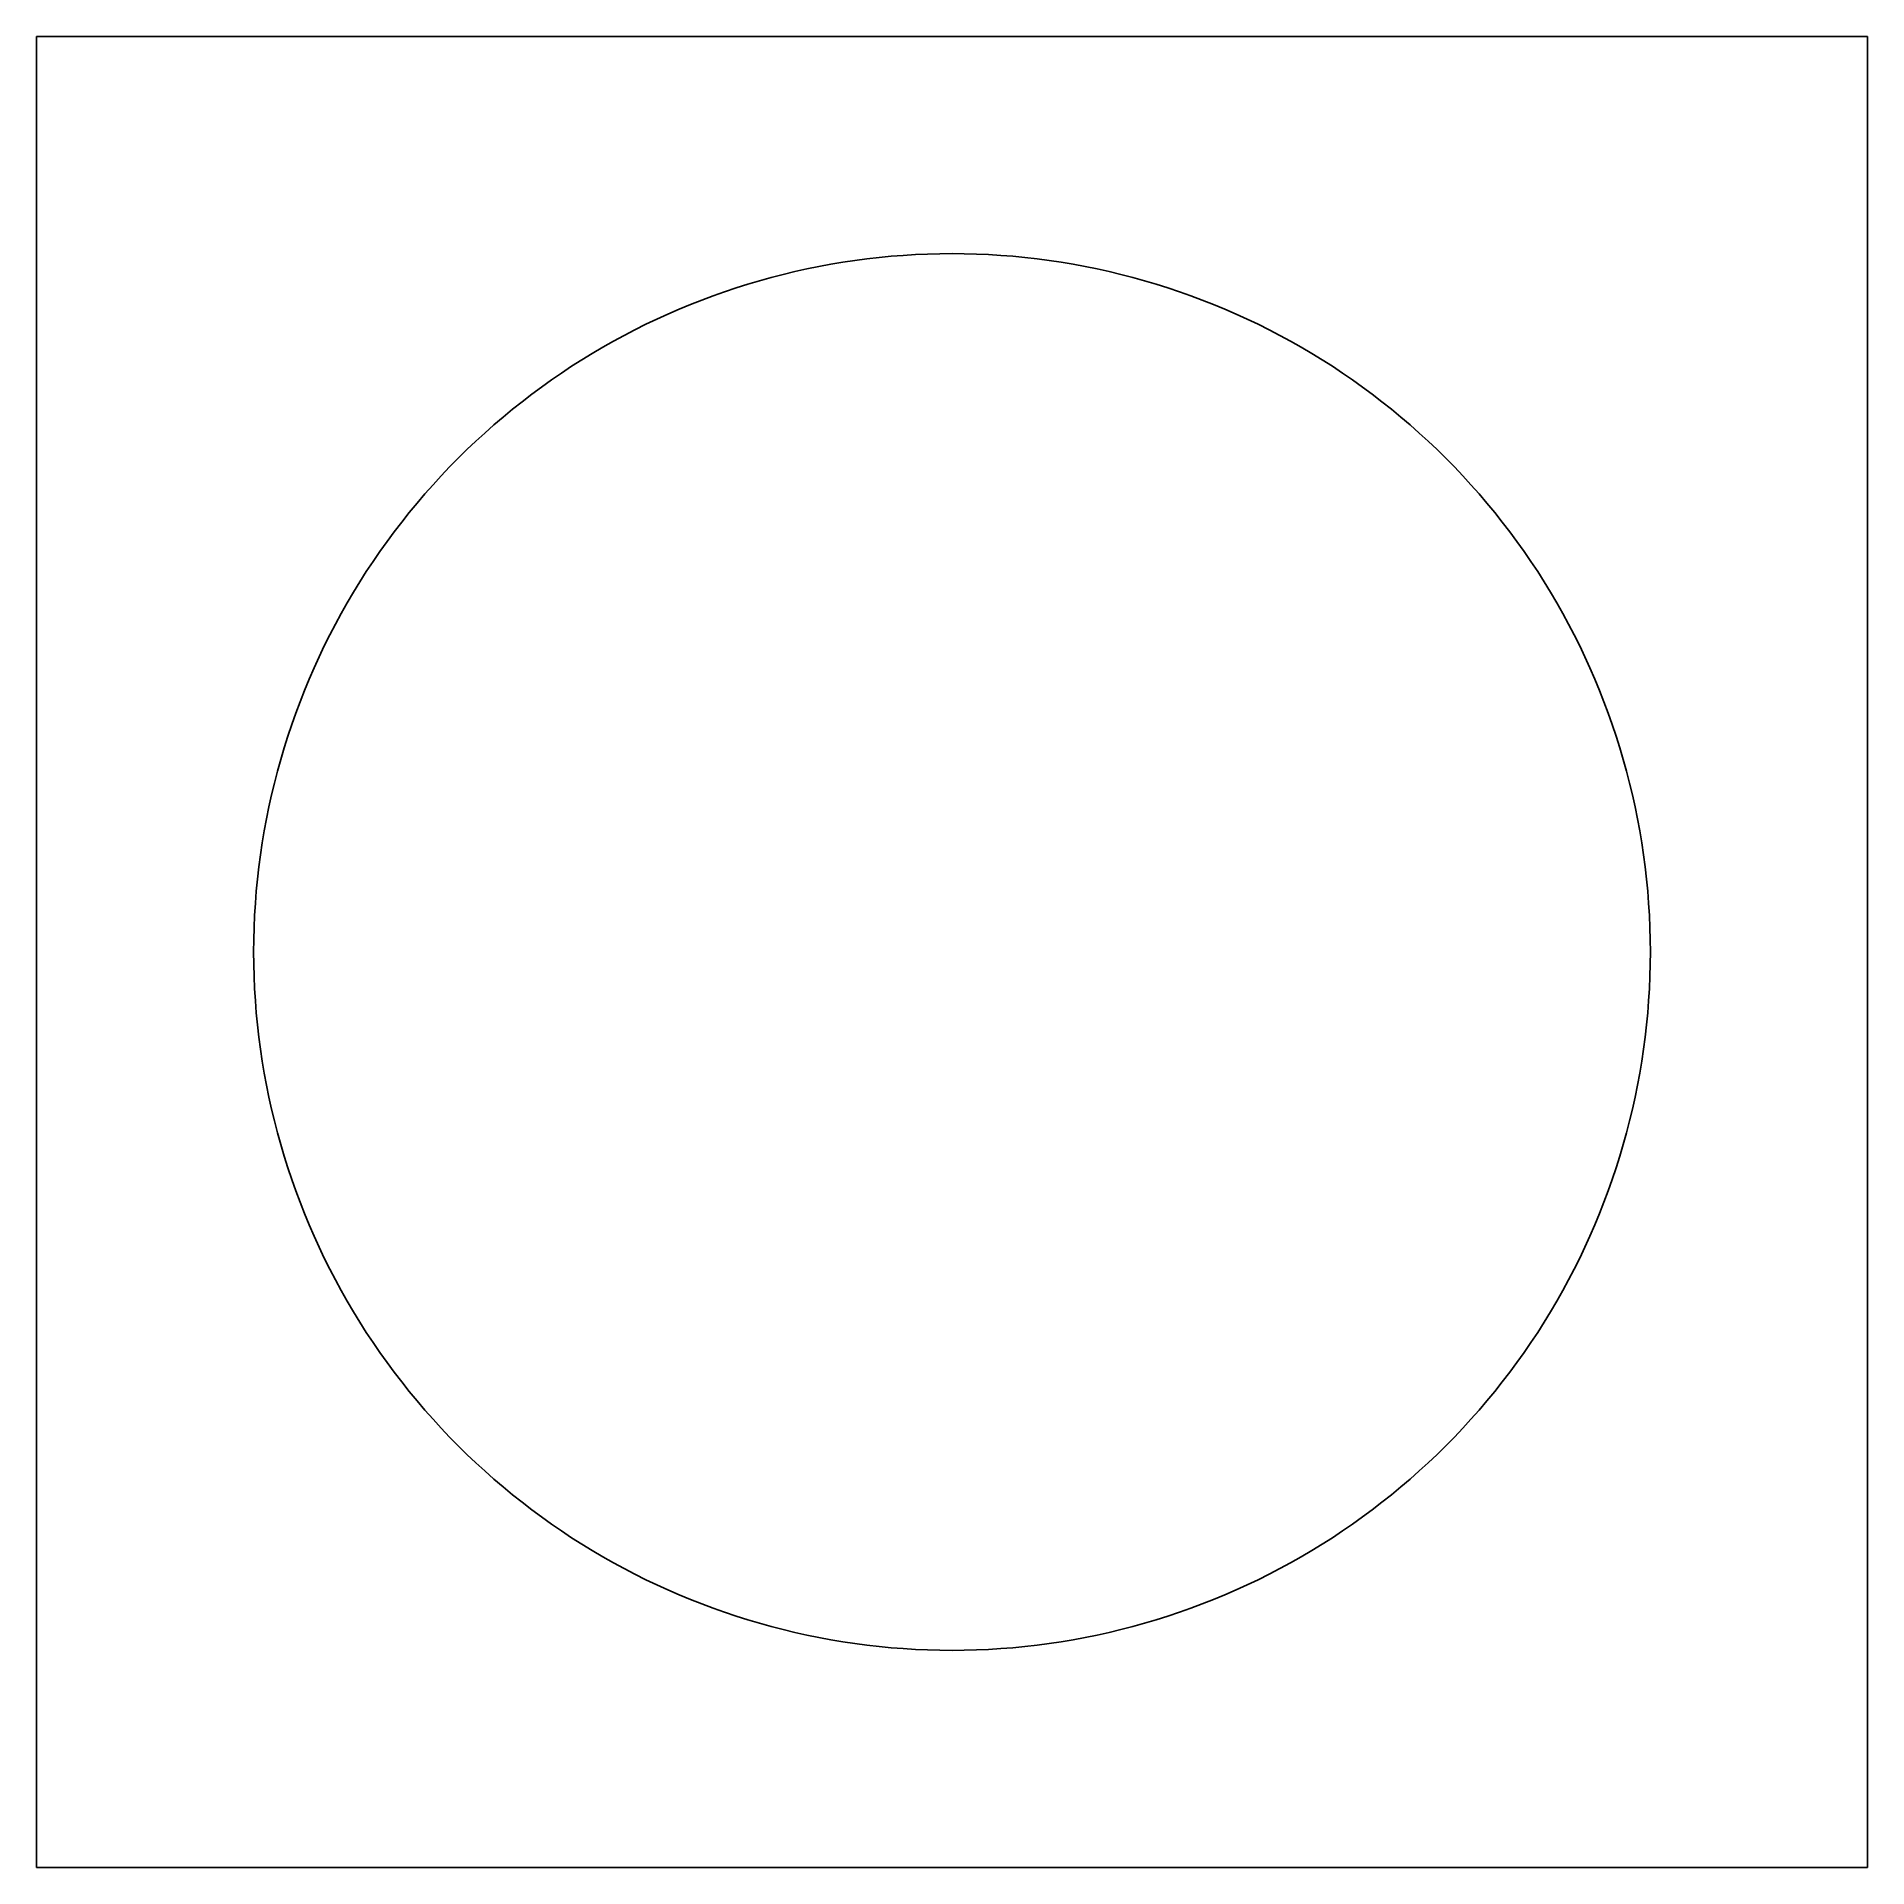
# Model space of a CAD drawing. Header units: metres. Extents: x 0 to 85.2, y 0 to 85.2.
import ezdxf

# ---------------------------------------------------------------- set-up
doc = ezdxf.new("R2010")
doc.units = ezdxf.units.M

msp = doc.modelspace()

# ---------------------------------------------------------------- linework, layer by layer
for p, q in [((85.2, 85.2), (0, 85.2)), ((0, 85.2), (0, 0)), ((85.2, 0), (85.2, 85.2)), ((39.2028, 74.922), (39.7674, 74.9763)), ((39.7674, 74.9763), (40.3329, 75.0208)), ((40.3329, 75.0208), (40.8991, 75.0555)), ((40.8991, 75.0555), (41.4658, 75.0802)), ((41.4658, 75.0802), (42.0328, 75.095)), ((42.0328, 75.095), (42.6, 75.1)), ((42.6, 75.1), (43.1672, 75.095)), ((43.1672, 75.095), (43.7342, 75.0802)), ((43.7342, 75.0802), (44.3009, 75.0555)), ((44.3009, 75.0555), (44.8671, 75.0208)), ((44.8671, 75.0208), (45.4326, 74.9763)), ((45.4326, 74.9763), (45.9972, 74.922)), ((34.1884, 73.9926), (34.7375, 74.1346)), ((34.7375, 74.1346), (35.2891, 74.267)), ((35.2891, 74.267), (35.8429, 74.3898)), ((35.8429, 74.3898), (36.3987, 74.5029)), ((36.3987, 74.5029), (36.9564, 74.6062)), ((36.9564, 74.6062), (37.5159, 74.6999)), ((37.5159, 74.6999), (38.0769, 74.7837)), ((38.0769, 74.7837), (38.6392, 74.8577)), ((38.6392, 74.8577), (39.2028, 74.922)), ((45.9972, 74.922), (46.5607, 74.8577)), ((46.5607, 74.8577), (47.1231, 74.7837)), ((47.1231, 74.7837), (47.6841, 74.6999)), ((47.6841, 74.6999), (48.2436, 74.6062)), ((48.2436, 74.6062), (48.8013, 74.5029)), ((48.8013, 74.5029), (49.3571, 74.3898)), ((49.3571, 74.3898), (49.9109, 74.267)), ((49.9109, 74.267), (50.4624, 74.1346)), ((50.4624, 74.1346), (51.0116, 73.9926)), ((31.4843, 73.14), (32.019, 73.3293)), ((32.019, 73.3293), (32.5569, 73.5093)), ((32.5569, 73.5093), (33.0979, 73.6799)), ((33.0979, 73.6799), (33.6418, 73.841)), ((33.6418, 73.841), (34.1884, 73.9926)), ((51.0116, 73.9926), (51.5582, 73.841)), ((51.5582, 73.841), (52.1021, 73.6799)), ((52.1021, 73.6799), (52.6431, 73.5093)), ((52.6431, 73.5093), (53.181, 73.3293)), ((53.181, 73.3293), (53.7157, 73.14)), ((29.3811, 72.2902), (29.9012, 72.5164)), ((29.9012, 72.5164), (30.4253, 72.7335)), ((30.4253, 72.7335), (30.953, 72.9414)), ((30.953, 72.9414), (31.4843, 73.14)), ((53.7157, 73.14), (54.2469, 72.9414)), ((54.2469, 72.9414), (54.7747, 72.7335)), ((54.7747, 72.7335), (55.2988, 72.5164)), ((55.2988, 72.5164), (55.8189, 72.2902)), ((27.8453, 71.5577), (28.3529, 71.8108)), ((28.3529, 71.8108), (28.8649, 72.055)), ((28.8649, 72.055), (29.3811, 72.2902)), ((55.8189, 72.2902), (56.3351, 72.055)), ((56.3351, 72.055), (56.8471, 71.8108)), ((56.8471, 71.8108), (57.3547, 71.5577)), ((25.8613, 70.4579), (26.35, 70.7458)), ((26.35, 70.7458), (26.8437, 71.0251)), ((26.8437, 71.0251), (27.3422, 71.2958)), ((27.3422, 71.2958), (27.8453, 71.5577)), ((57.3547, 71.5577), (57.8578, 71.2958)), ((57.8578, 71.2958), (58.3563, 71.0251)), ((58.3563, 71.0251), (58.85, 70.7458)), ((58.85, 70.7458), (59.3387, 70.4579)), ((24.8992, 69.8568), (25.3776, 70.1616)), ((25.3776, 70.1616), (25.8613, 70.4579)), ((59.3387, 70.4579), (59.8224, 70.1616)), ((59.8224, 70.1616), (60.3008, 69.8568)), ((23.497, 68.8931), (23.9588, 69.2224)), ((23.9588, 69.2224), (24.4262, 69.5437)), ((24.4262, 69.5437), (24.8992, 69.8568)), ((60.3008, 69.8568), (60.7738, 69.5437)), ((60.7738, 69.5437), (61.2412, 69.2224)), ((61.2412, 69.2224), (61.703, 68.8931)), ((22.1471, 67.8572), (22.591, 68.2103)), ((22.591, 68.2103), (23.041, 68.5556)), ((23.041, 68.5556), (23.497, 68.8931)), ((61.703, 68.8931), (62.159, 68.5556)), ((62.159, 68.5556), (62.609, 68.2103)), ((62.609, 68.2103), (63.0529, 67.8572)), ((21.2781, 67.1281), (21.7094, 67.4964)), ((21.7094, 67.4964), (22.1471, 67.8572)), ((63.0529, 67.8572), (63.4906, 67.4964)), ((63.4906, 67.4964), (63.9219, 67.1281)), ((20.435, 66.369), (20.8532, 66.7522)), ((20.8532, 66.7522), (21.2781, 67.1281)), ((63.9219, 67.1281), (64.3467, 66.7522)), ((64.3467, 66.7522), (64.7649, 66.369)), ((19.619, 65.581), (20.0236, 65.9785)), ((20.0236, 65.9785), (20.435, 66.369)), ((64.7649, 66.369), (65.1764, 65.9785)), ((65.1764, 65.9785), (65.581, 65.581)), ((18.4478, 64.3467), (18.831, 64.7649)), ((18.831, 64.7649), (19.2215, 65.1764)), ((19.2215, 65.1764), (19.619, 65.581)), ((65.581, 65.581), (65.9785, 65.1764)), ((65.9785, 65.1764), (66.369, 64.7649)), ((66.369, 64.7649), (66.7522, 64.3467)), ((17.7036, 63.4906), (18.0719, 63.9219)), ((18.0719, 63.9219), (18.4478, 64.3467)), ((66.7522, 64.3467), (67.1281, 63.9219)), ((67.1281, 63.9219), (67.4964, 63.4906)), ((16.9896, 62.609), (17.3427, 63.0529)), ((17.3427, 63.0529), (17.7036, 63.4906)), ((67.4964, 63.4906), (67.8572, 63.0529)), ((67.8572, 63.0529), (68.2103, 62.609)), ((16.6443, 62.159), (16.9896, 62.609)), ((68.2103, 62.609), (68.5556, 62.159)), ((15.9776, 61.2412), (16.3069, 61.703)), ((16.3069, 61.703), (16.6443, 62.159)), ((68.5556, 62.159), (68.8931, 61.703)), ((68.8931, 61.703), (69.2224, 61.2412)), ((15.3432, 60.3008), (15.6563, 60.7738)), ((15.6563, 60.7738), (15.9776, 61.2412)), ((69.2224, 61.2412), (69.5437, 60.7738)), ((69.5437, 60.7738), (69.8568, 60.3008)), ((14.7421, 59.3387), (15.0384, 59.8224)), ((15.0384, 59.8224), (15.3432, 60.3008)), ((69.8568, 60.3008), (70.1616, 59.8224)), ((70.1616, 59.8224), (70.4579, 59.3387)), ((14.1749, 58.3563), (14.4542, 58.85)), ((14.4542, 58.85), (14.7421, 59.3387)), ((70.4579, 59.3387), (70.7458, 58.85)), ((70.7458, 58.85), (71.0251, 58.3563)), ((13.9042, 57.8578), (14.1749, 58.3563)), ((71.0251, 58.3563), (71.2958, 57.8578)), ((13.3892, 56.8471), (13.6423, 57.3547)), ((13.6423, 57.3547), (13.9042, 57.8578)), ((71.2958, 57.8578), (71.5577, 57.3547)), ((71.5577, 57.3547), (71.8108, 56.8471)), ((12.9098, 55.8189), (13.145, 56.3351)), ((13.145, 56.3351), (13.3892, 56.8471)), ((71.8108, 56.8471), (72.055, 56.3351)), ((72.055, 56.3351), (72.2902, 55.8189)), ((12.6836, 55.2988), (12.9098, 55.8189)), ((72.2902, 55.8189), (72.5164, 55.2988)), ((12.2586, 54.2469), (12.4665, 54.7747)), ((12.4665, 54.7747), (12.6836, 55.2988)), ((72.5164, 55.2988), (72.7335, 54.7747)), ((72.7335, 54.7747), (72.9414, 54.2469)), ((11.8706, 53.181), (12.06, 53.7157)), ((12.06, 53.7157), (12.2586, 54.2469)), ((72.9414, 54.2469), (73.14, 53.7157)), ((73.14, 53.7157), (73.3293, 53.181)), ((11.6907, 52.6431), (11.8706, 53.181)), ((73.3293, 53.181), (73.5093, 52.6431)), ((11.359, 51.5582), (11.5201, 52.1021)), ((11.5201, 52.1021), (11.6907, 52.6431)), ((73.5093, 52.6431), (73.6799, 52.1021)), ((73.6799, 52.1021), (73.841, 51.5582)), ((11.2074, 51.0116), (11.359, 51.5582)), ((73.841, 51.5582), (73.9926, 51.0116)), ((10.933, 49.9109), (11.0654, 50.4624)), ((11.0654, 50.4624), (11.2074, 51.0116)), ((73.9926, 51.0116), (74.1346, 50.4624)), ((74.1346, 50.4624), (74.267, 49.9109)), ((10.8102, 49.3571), (10.933, 49.9109)), ((74.267, 49.9109), (74.3898, 49.3571)), ((10.5937, 48.2436), (10.6971, 48.8013)), ((10.6971, 48.8013), (10.8102, 49.3571)), ((74.3898, 49.3571), (74.5029, 48.8013)), ((74.5029, 48.8013), (74.6062, 48.2436)), ((10.5001, 47.6841), (10.5937, 48.2436)), ((74.6062, 48.2436), (74.6999, 47.6841)), ((10.3422, 46.5607), (10.4163, 47.1231)), ((10.4163, 47.1231), (10.5001, 47.6841)), ((74.6999, 47.6841), (74.7837, 47.1231)), ((74.7837, 47.1231), (74.8577, 46.5607)), ((10.278, 45.9972), (10.3422, 46.5607)), ((74.8577, 46.5607), (74.922, 45.9972)), ((10.1792, 44.8671), (10.2237, 45.4326)), ((10.2237, 45.4326), (10.278, 45.9972)), ((74.922, 45.9972), (74.9763, 45.4326)), ((74.9763, 45.4326), (75.0208, 44.8671)), ((10.1445, 44.3009), (10.1792, 44.8671)), ((75.0208, 44.8671), (75.0555, 44.3009)), ((10.1049, 43.1672), (10.1198, 43.7342)), ((10.1198, 43.7342), (10.1445, 44.3009)), ((75.0555, 44.3009), (75.0802, 43.7342)), ((75.0802, 43.7342), (75.095, 43.1672)), ((10.1, 42.6), (10.1049, 43.1672)), ((10.1049, 42.0328), (10.1, 42.6)), ((75.095, 43.1672), (75.1, 42.6)), ((75.1, 42.6), (75.095, 42.0328)), ((10.1198, 41.4658), (10.1049, 42.0328)), ((75.095, 42.0328), (75.0802, 41.4658)), ((10.1445, 40.8991), (10.1198, 41.4658)), ((10.1792, 40.3329), (10.1445, 40.8991)), ((75.0555, 40.8991), (75.0208, 40.3329)), ((75.0802, 41.4658), (75.0555, 40.8991)), ((10.2237, 39.7674), (10.1792, 40.3329)), ((75.0208, 40.3329), (74.9763, 39.7674)), ((10.278, 39.2028), (10.2237, 39.7674)), ((10.3422, 38.6392), (10.278, 39.2028)), ((74.922, 39.2028), (74.8577, 38.6392)), ((74.9763, 39.7674), (74.922, 39.2028)), ((10.4163, 38.0769), (10.3422, 38.6392)), ((74.8577, 38.6392), (74.7837, 38.0769)), ((10.5001, 37.5159), (10.4163, 38.0769)), ((10.5937, 36.9564), (10.5001, 37.5159)), ((74.6999, 37.5159), (74.6062, 36.9564)), ((74.7837, 38.0769), (74.6999, 37.5159)), ((10.6971, 36.3987), (10.5937, 36.9564)), ((74.6062, 36.9564), (74.5029, 36.3987)), ((10.8102, 35.8429), (10.6971, 36.3987)), ((10.933, 35.2891), (10.8102, 35.8429)), ((74.3898, 35.8429), (74.267, 35.2891)), ((74.5029, 36.3987), (74.3898, 35.8429)), ((11.0654, 34.7375), (10.933, 35.2891)), ((74.267, 35.2891), (74.1346, 34.7375)), ((11.2074, 34.1884), (11.0654, 34.7375)), ((11.359, 33.6418), (11.2074, 34.1884)), ((73.9926, 34.1884), (73.841, 33.6418)), ((74.1346, 34.7375), (73.9926, 34.1884)), ((11.5201, 33.0979), (11.359, 33.6418)), ((73.841, 33.6418), (73.6799, 33.0979)), ((11.6907, 32.5569), (11.5201, 33.0979)), ((11.8706, 32.019), (11.6907, 32.5569)), ((73.5093, 32.5569), (73.3293, 32.019)), ((73.6799, 33.0979), (73.5093, 32.5569)), ((12.06, 31.4843), (11.8706, 32.019)), ((73.3293, 32.019), (73.14, 31.4843)), ((12.2586, 30.953), (12.06, 31.4843)), ((12.4665, 30.4253), (12.2586, 30.953)), ((72.9414, 30.953), (72.7335, 30.4253)), ((73.14, 31.4843), (72.9414, 30.953)), ((12.6836, 29.9012), (12.4665, 30.4253)), ((12.9098, 29.3811), (12.6836, 29.9012)), ((72.5164, 29.9012), (72.2902, 29.3811)), ((72.7335, 30.4253), (72.5164, 29.9012)), ((13.145, 28.8649), (12.9098, 29.3811)), ((72.2902, 29.3811), (72.055, 28.8649)), ((13.3892, 28.3529), (13.145, 28.8649)), ((13.6423, 27.8453), (13.3892, 28.3529)), ((71.8108, 28.3529), (71.5577, 27.8453)), ((72.055, 28.8649), (71.8108, 28.3529)), ((13.9042, 27.3422), (13.6423, 27.8453)), ((14.1749, 26.8437), (13.9042, 27.3422)), ((71.2958, 27.3422), (71.0251, 26.8437)), ((71.5577, 27.8453), (71.2958, 27.3422)), ((14.4542, 26.35), (14.1749, 26.8437)), ((71.0251, 26.8437), (70.7458, 26.35)), ((14.7421, 25.8613), (14.4542, 26.35)), ((15.0384, 25.3776), (14.7421, 25.8613)), ((70.4579, 25.8613), (70.1616, 25.3776)), ((70.7458, 26.35), (70.4579, 25.8613)), ((15.3432, 24.8992), (15.0384, 25.3776)), ((15.6563, 24.4262), (15.3432, 24.8992)), ((69.8568, 24.8992), (69.5437, 24.4262)), ((70.1616, 25.3776), (69.8568, 24.8992)), ((15.9776, 23.9588), (15.6563, 24.4262)), ((16.3069, 23.497), (15.9776, 23.9588)), ((69.2224, 23.9588), (68.8931, 23.497)), ((69.5437, 24.4262), (69.2224, 23.9588)), ((16.6443, 23.041), (16.3069, 23.497)), ((16.9896, 22.591), (16.6443, 23.041)), ((68.5556, 23.041), (68.2103, 22.591)), ((68.8931, 23.497), (68.5556, 23.041)), ((17.3427, 22.1471), (16.9896, 22.591)), ((68.2103, 22.591), (67.8572, 22.1471)), ((17.7036, 21.7094), (17.3427, 22.1471)), ((18.0719, 21.2781), (17.7036, 21.7094)), ((67.4964, 21.7094), (67.1281, 21.2781)), ((67.8572, 22.1471), (67.4964, 21.7094)), ((18.4478, 20.8532), (18.0719, 21.2781)), ((18.831, 20.435), (18.4478, 20.8532)), ((66.7522, 20.8532), (66.369, 20.435)), ((67.1281, 21.2781), (66.7522, 20.8532)), ((19.2215, 20.0236), (18.831, 20.435)), ((19.619, 19.619), (19.2215, 20.0236)), ((20.0236, 19.2215), (19.619, 19.619)), ((65.581, 19.619), (65.1764, 19.2215)), ((65.9785, 20.0236), (65.581, 19.619)), ((66.369, 20.435), (65.9785, 20.0236)), ((20.435, 18.831), (20.0236, 19.2215)), ((20.8532, 18.4478), (20.435, 18.831)), ((64.7649, 18.831), (64.3467, 18.4478)), ((65.1764, 19.2215), (64.7649, 18.831)), ((21.2781, 18.0719), (20.8532, 18.4478)), ((21.7094, 17.7036), (21.2781, 18.0719)), ((63.9219, 18.0719), (63.4906, 17.7036)), ((64.3467, 18.4478), (63.9219, 18.0719)), ((22.1471, 17.3427), (21.7094, 17.7036)), ((22.591, 16.9896), (22.1471, 17.3427)), ((63.0529, 17.3427), (62.609, 16.9896)), ((63.4906, 17.7036), (63.0529, 17.3427)), ((23.041, 16.6443), (22.591, 16.9896)), ((23.497, 16.3069), (23.041, 16.6443)), ((23.9588, 15.9776), (23.497, 16.3069)), ((61.703, 16.3069), (61.2412, 15.9776)), ((62.159, 16.6443), (61.703, 16.3069)), ((62.609, 16.9896), (62.159, 16.6443)), ((24.4262, 15.6563), (23.9588, 15.9776)), ((24.8992, 15.3432), (24.4262, 15.6563)), ((25.3776, 15.0384), (24.8992, 15.3432)), ((60.3008, 15.3432), (59.8224, 15.0384)), ((60.7738, 15.6563), (60.3008, 15.3432)), ((61.2412, 15.9776), (60.7738, 15.6563)), ((25.8613, 14.7421), (25.3776, 15.0384)), ((26.35, 14.4542), (25.8613, 14.7421)), ((59.3387, 14.7421), (58.85, 14.4542)), ((59.8224, 15.0384), (59.3387, 14.7421)), ((26.8437, 14.1749), (26.35, 14.4542)), ((27.3422, 13.9042), (26.8437, 14.1749)), ((27.8453, 13.6423), (27.3422, 13.9042)), ((28.3529, 13.3892), (27.8453, 13.6423)), ((57.3547, 13.6423), (56.8471, 13.3892)), ((57.8578, 13.9042), (57.3547, 13.6423)), ((58.3563, 14.1749), (57.8578, 13.9042)), ((58.85, 14.4542), (58.3563, 14.1749)), ((28.8649, 13.145), (28.3529, 13.3892)), ((29.3811, 12.9098), (28.8649, 13.145)), ((29.9012, 12.6836), (29.3811, 12.9098)), ((55.8189, 12.9098), (55.2988, 12.6836)), ((56.3351, 13.145), (55.8189, 12.9098)), ((56.8471, 13.3892), (56.3351, 13.145)), ((30.4253, 12.4665), (29.9012, 12.6836)), ((30.953, 12.2586), (30.4253, 12.4665)), ((31.4843, 12.06), (30.953, 12.2586)), ((32.019, 11.8706), (31.4843, 12.06)), ((53.7157, 12.06), (53.181, 11.8706)), ((54.2469, 12.2586), (53.7157, 12.06)), ((54.7747, 12.4665), (54.2469, 12.2586)), ((55.2988, 12.6836), (54.7747, 12.4665)), ((32.5569, 11.6907), (32.019, 11.8706)), ((33.0979, 11.5201), (32.5569, 11.6907)), ((33.6418, 11.359), (33.0979, 11.5201)), ((34.1884, 11.2074), (33.6418, 11.359)), ((34.7375, 11.0654), (34.1884, 11.2074)), ((51.0116, 11.2074), (50.4624, 11.0654)), ((51.5582, 11.359), (51.0116, 11.2074)), ((52.1021, 11.5201), (51.5582, 11.359)), ((52.6431, 11.6907), (52.1021, 11.5201)), ((53.181, 11.8706), (52.6431, 11.6907)), ((35.2891, 10.933), (34.7375, 11.0654)), ((35.8429, 10.8102), (35.2891, 10.933)), ((36.3987, 10.6971), (35.8429, 10.8102)), ((36.9564, 10.5937), (36.3987, 10.6971)), ((37.5159, 10.5001), (36.9564, 10.5937)), ((38.0769, 10.4163), (37.5159, 10.5001)), ((38.6392, 10.3422), (38.0769, 10.4163)), ((39.2028, 10.278), (38.6392, 10.3422)), ((39.7674, 10.2237), (39.2028, 10.278)), ((45.9972, 10.278), (45.4326, 10.2237)), ((46.5607, 10.3422), (45.9972, 10.278)), ((47.1231, 10.4163), (46.5607, 10.3422)), ((47.6841, 10.5001), (47.1231, 10.4163)), ((48.2436, 10.5937), (47.6841, 10.5001)), ((48.8013, 10.6971), (48.2436, 10.5937)), ((49.3571, 10.8102), (48.8013, 10.6971)), ((49.9109, 10.933), (49.3571, 10.8102)), ((50.4624, 11.0654), (49.9109, 10.933)), ((40.3329, 10.1792), (39.7674, 10.2237)), ((40.8991, 10.1445), (40.3329, 10.1792)), ((41.4658, 10.1198), (40.8991, 10.1445)), ((42.0328, 10.1049), (41.4658, 10.1198)), ((42.6, 10.1), (42.0328, 10.1049)), ((43.1672, 10.1049), (42.6, 10.1)), ((43.7342, 10.1198), (43.1672, 10.1049)), ((44.3009, 10.1445), (43.7342, 10.1198)), ((44.8671, 10.1792), (44.3009, 10.1445)), ((45.4326, 10.2237), (44.8671, 10.1792)), ((0, 0), (85.2, 0))]:
    msp.add_line(p, q)

doc.saveas('drawing.dxf')
